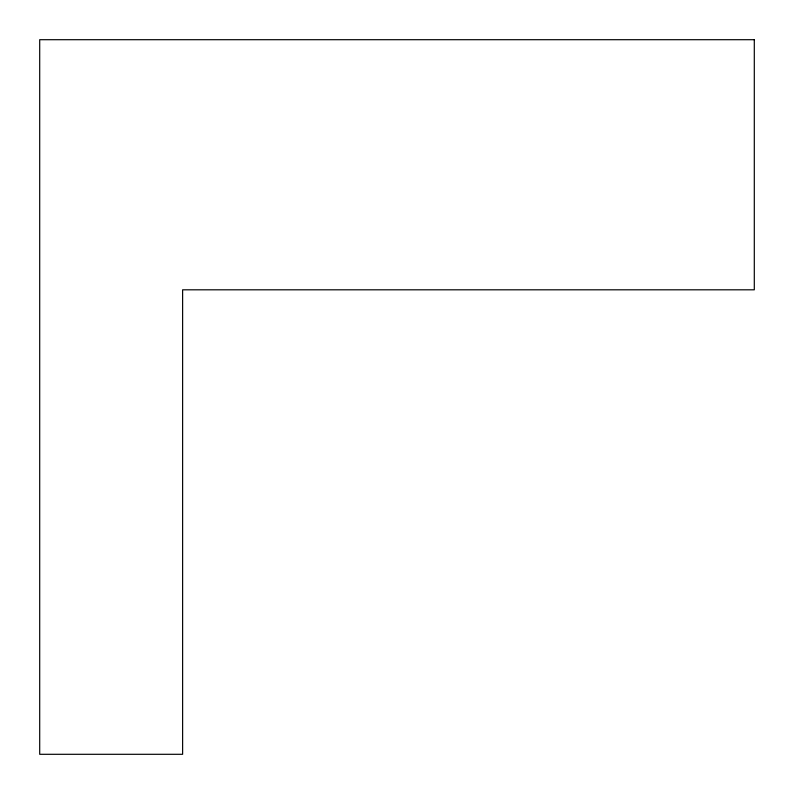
<?xml version="1.0" encoding="UTF-8"?>
<svg xmlns="http://www.w3.org/2000/svg" width="794" height="794" viewBox="0 0 794 794"><rect width="100%" height="100%" fill="white"/><g stroke="black" fill="none" stroke-linecap="round" stroke-linejoin="round"><path stroke-width="1.19" d="M754.3 39.7L39.7 39.7L39.7 754.3L182.62 754.3L182.62 289.81L754.3 289.81L754.3 39.7"/></g></svg>
